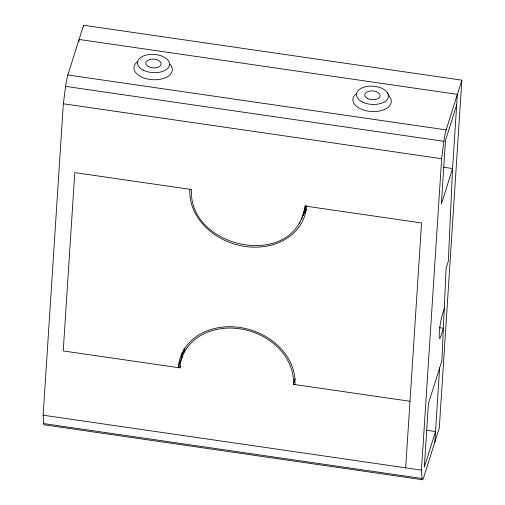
<?xml version="1.0" encoding="UTF-8"?>
<svg xmlns="http://www.w3.org/2000/svg" width="505" height="505" viewBox="0 0 505 505"><rect width="100%" height="100%" fill="white"/><g stroke="black" fill="none" stroke-linecap="round" stroke-linejoin="round"><path stroke-width="0.76" d="M43.146 415.198L63.34 103.771L65.593 86.387A12.827 1.458 -81.7 0 1 67.872 74.974L83.552 25.25L461.854 80.169L439.306 427.887L423.632 477.61A12.827 1.458 -81.7 0 1 422.035 478.5L43.733 423.581L43.146 415.198L421.448 470.117L422.035 478.5M78.919 41.801L79.026 40.211M83.451 26.822L83.552 25.25M405.685 467.826L421.561 222.951L304.919 206.021C295.911 270.718 188.416 249.527 191.427 189.539L74.784 172.609L63.226 350.937L179.868 367.874A57.715 46.984 17.5 0 1 239.679 328.768A57.715 46.984 17.5 0 1 293.355 384.349L410.003 401.279M421.448 470.117L441.641 158.696L443.895 141.305A12.827 1.458 -81.7 0 1 446.174 129.892L461.854 80.169M434.83 442.09L439.64 367.918M184.218 348.848L178.29 367.64A59.319 48.291 17.5 0 1 239.768 327.448A59.319 48.291 17.5 0 1 294.933 384.576M179.868 367.874L180.537 365.74M299.427 223.507L299.875 222.086M304.345 210.617L305.916 205.649M301.586 219.404L306.043 205.876M303.234 215.098L306.144 205.863M293.355 384.349L295.147 378.668M456.69 104.895L445.492 140.415L441.37 204.064L452.568 168.55L457.372 94.378L79.07 39.453M444.255 308.719L442.191 315.278A12.827 1.458 -81.7 0 0 439.268 332.896A12.827 1.458 -81.7 0 0 440.821 336.317L443.365 328.263L439.609 327.72M67.872 74.974L446.174 129.892M65.593 86.387L443.895 141.305M63.34 103.771L441.641 158.696M443.56 167.243L452.568 168.55L448.339 261.129L446.104 268.237L441.881 360.816L428.442 403.438L424.314 467.087L435.512 431.573L426.151 430.209M182.703 357.142L181.648 356.984A59.319 48.291 17.5 0 1 182.242 352.256M422.603 479.75L44.301 424.831A12.827 1.458 -81.7 0 1 43.733 423.581M387.486 92.851L390.15 97.616A19.241 10.952 3.7 0 1 369.723 111.353A19.241 10.952 3.7 0 1 356.183 93.722M306.428 209.354A59.319 48.291 17.5 0 1 302.312 216.43M306.497 206.248A59.319 48.291 17.5 0 1 245.02 246.44A59.319 48.291 17.5 0 1 189.855 189.312M169.964 64.211A19.241 10.952 3.7 0 1 164.965 77.953A19.241 10.952 3.7 0 1 140.03 76.223A19.241 10.952 3.7 0 1 137.24 61.938M183.801 352.616A57.715 46.984 17.5 0 1 184.918 348.141M148.546 66.66A7.695 4.381 3.7 0 0 161.057 64.621A7.695 4.381 3.7 0 0 150.875 59.281A7.695 4.381 3.7 0 0 148.546 66.66M143.186 70.069A16.034 9.128 3.7 0 0 169.257 65.808A16.034 9.128 3.7 0 0 148.034 54.685A16.034 9.128 3.7 0 0 143.186 70.069M362.129 101.852A16.034 9.128 3.7 0 0 388.194 97.591A16.034 9.128 3.7 0 0 366.977 86.475A16.034 9.128 3.7 0 0 362.129 101.852M367.488 98.45A7.695 4.381 3.7 0 0 380 96.404A7.695 4.381 3.7 0 0 369.812 91.064A7.695 4.381 3.7 0 0 367.488 98.45"/></g></svg>
